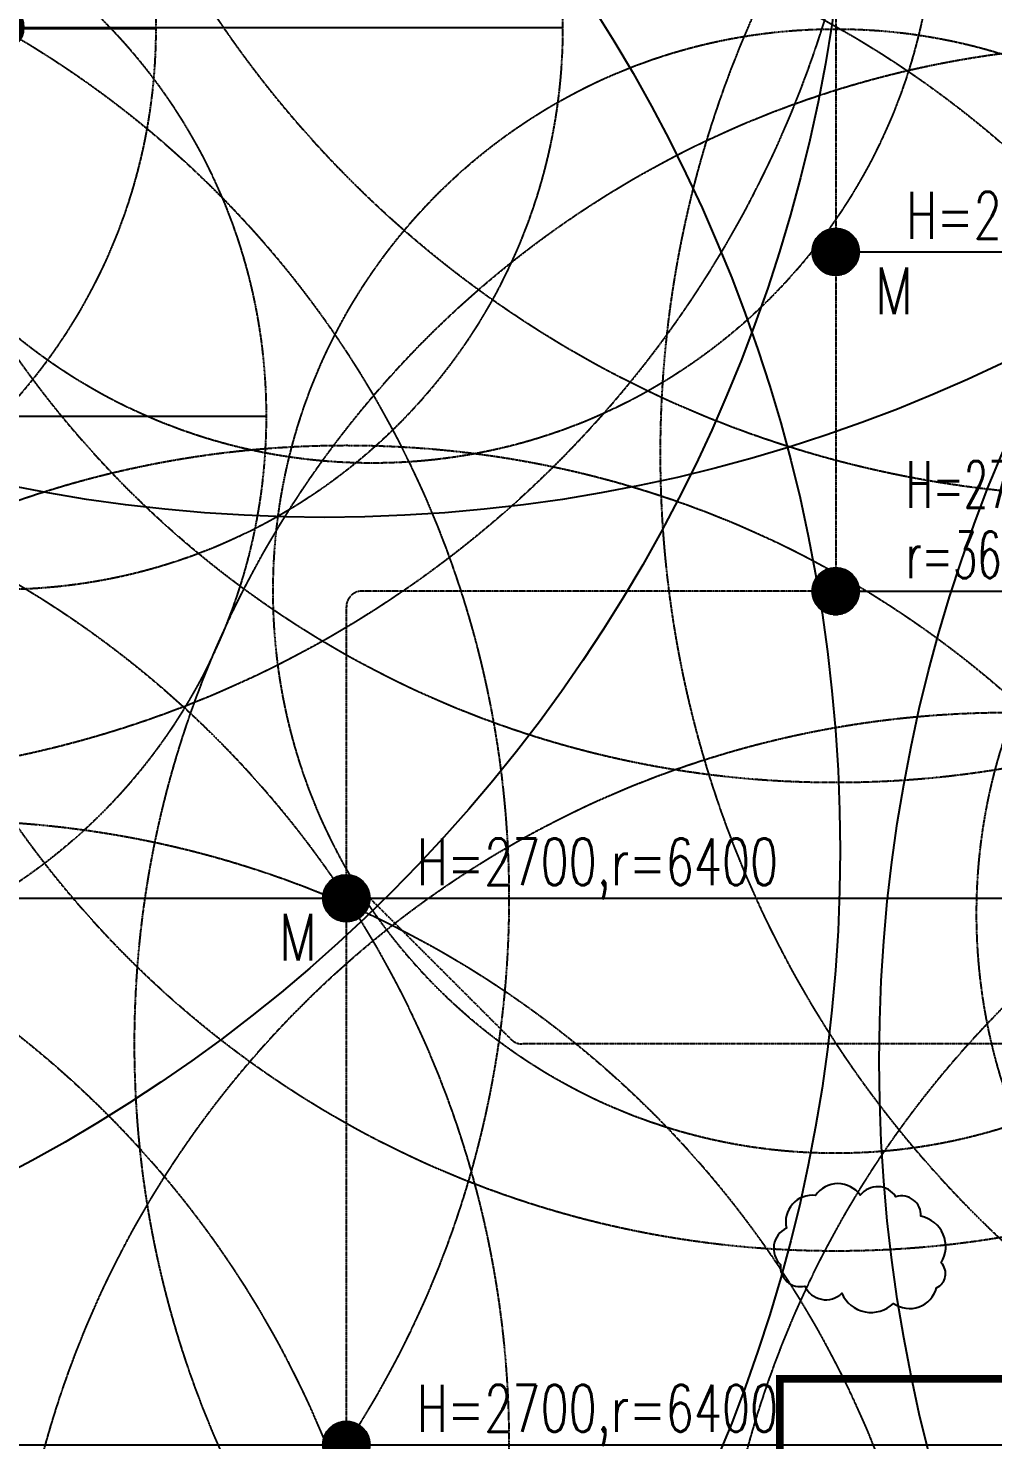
# Model space of a CAD drawing. Header units: millimetres. Extents: x 3825 to 176605, y 1457 to 56850.
# Drawn here: x 118749 to 124921, y 21385 to 30425 of the extents above; entities that cross this region are included whole.
import ezdxf
from ezdxf.enums import TextEntityAlignment as Align

# ---------------------------------------------------------------- set-up
doc = ezdxf.new("R2010")
doc.units = ezdxf.units.MM
doc.header["$LTSCALE"] = 0.2
for name, pattern in [('CENTER', [50.8, 31.75, -6.35, 6.35, -6.35]), ('HIDDEN2', [4.7625, 3.175, -1.5875]), ('PHANTOM', [63.5, 31.75, -6.35, 6.35, -6.35, 6.35, -6.35])]:
    doc.linetypes.add(name, pattern=pattern)
doc.layers.get('Defpoints').update_dxf_attribs({"color": 5})
for name, color, linetype in [('1_シンボル', 2, 'Continuous'), ('1_文字', 3, 'Continuous'), ('1_範囲円', 7, 'HIDDEN2'), ('1_配線_4', 1, 'CENTER'), ('1_電源区画', 4, 'Continuous')]:
    doc.layers.add(name, color=color, linetype=linetype)
doc.layers.add('1_追加変更', color=10, linetype='Continuous', plot=False)
doc.layers.add('kakure', color=5, linetype='Continuous', plot=False)
doc.styles.get("Standard").update_dxf_attribs({"font": 'simplex.shx', "width": 0.8, "bigfont": 'extfont2.shx'})
pattern_1 = [(0, (-30500, -18700), (0, 3.175), [])]

# ---------------------------------------------------------------- blocks, each defined once
blk = doc.blocks.new('2_非常照明_埋込中天井（H2700R6400）')
at = {"layer": '1_シンボル', "linetype": 'ByBlock'}
h = blk.add_hatch(dxfattribs=at)
h.set_pattern_fill('LINE', color=256, style=0)
h.set_pattern_definition(pattern_1)
edge = h.paths.add_edge_path()
edge.add_arc((0, 0), 150, 0, 360)
blk.add_circle((0, 0), 150, dxfattribs=at)
at = {"layer": '1_範囲円'}
blk.add_circle((0, 0), 6400, dxfattribs=at)
at = {"layer": 'kakure'}
blk.add_line((0, 0), (6400, 0), dxfattribs=at)
at = {"layer": 'kakure', "width": 0.7}
blk.add_text('H=2700,r=6400', height=300, dxfattribs=at).set_placement((450.7, 232.9), align=Align.MIDDLE_LEFT)
blk = doc.blocks.new('2_非常照明_埋込中天井（H3000R6900）')
at = {"layer": '1_範囲円'}
blk.add_circle((0, 0), 6900, dxfattribs=at)
blk = doc.blocks.new('2_非常照明_埋込低天井（H2700R3600）')
at = {"layer": '1_シンボル', "linetype": 'ByBlock'}
h = blk.add_hatch(dxfattribs=at)
h.set_pattern_fill('LINE', color=256, style=0)
h.set_pattern_definition(pattern_1)
edge = h.paths.add_edge_path()
edge.add_arc((0, 0), 150, 0, 360)
blk.add_circle((0, 0), 150, dxfattribs=at)
at = {"layer": '1_範囲円'}
blk.add_circle((0, 0), 3600, dxfattribs=at)
at = {"layer": 'kakure'}
blk.add_line((0, 0), (3600, 0), dxfattribs=at)
at = {"layer": 'kakure', "width": 0.6}
for s, p in [('H=2700,', (450.7, 682.9)), ('r=3600', (450.7, 232.9))]:
    blk.add_text(s, height=300, dxfattribs=at).set_placement(p, align=Align.MIDDLE_LEFT)

msp = doc.modelspace()

# ---------------------------------------------------------------- linework, layer by layer
at = {"layer": '1_追加変更'}
msp.add_lwpolyline([(123562.9, 22507, 0.520567), (123718.9, 22369.5, 0.520567), (123955.4, 22323.1, 0.520567), (124286.2, 22258.2, 0.520567), (124561.2, 22358.2, 0.520567), (124591.2, 22518.1, 0.520567), (124462, 22816.2, 0.520567), (124301.6, 22941.5, 0.520567), (124073.6, 22951.4, 0.520567), (123786.5, 22950, 0.520567), (123601.4, 22740.9, 0.520567)], format="xyb", close=True, dxfattribs=at)
at = {"layer": '1_配線_4'}
for p, q in [((123916, 31843.5), (123916, 29143.5)), ((123916, 28843.5), (123916, 26970)), ((123766, 26820), (120884.4, 26820)), ((120784.4, 25003.8), (120784.4, 26720)), ((115575, 24853.8), (120634.4, 24853.8)), ((120934.4, 24853.8), (121839.2, 23949.1)), ((120784.4, 21503.8), (120784.4, 24703.8)), ((125679.1, 23919.8), (121909.9, 23919.8))]:
    msp.add_line(p, q, dxfattribs=at)
for centre, start, end in [((120884.4, 26720), 90, 180), ((121909.9, 24019.8), 225, 270)]:
    msp.add_arc(centre, 100, start, end, dxfattribs=at)
at = {"layer": '1_電源区画', "linetype": 'PHANTOM', "const_width": 50}
msp.add_lwpolyline([(122158.2, 20524.9), (123558.2, 20524.9), (123558.2, 21774.9), (130918, 21774.9), (130918, 14724.9)], dxfattribs=at)
at = {"layer": 'Defpoints'}
for centre in [(134195, 37510), (120645, 37292.5), (114006.3, 31967.1), (113944.1, 25159.2), (134195, 23810)]:
    msp.add_circle(centre, 10000, dxfattribs=at)

# ---------------------------------------------------------------- block references
at = {"layer": '1_シンボル'}
for name, p in [('2_非常照明_埋込中天井（H3000R6900）', (114006.3, 36217.1)), ('2_非常照明_埋込中天井（H3000R6900）', (125695, 34325.9)), ('2_非常照明_埋込中天井（H3000R6900）', (117249.8, 32515)), ('2_非常照明_埋込中天井（H2700R6400）', (123916, 31993.5)), ('2_非常照明_埋込中天井（H2700R6400）', (123916, 28993.5)), ('2_非常照明_埋込低天井（H2700R3600）', (120949.8, 31240)), ('2_非常照明_埋込中天井（H3000R6900）', (129695, 27699.5)), ('2_非常照明_埋込低天井（H2700R3600）', (115964.8, 30423.7)), ('2_非常照明_埋込低天井（H2700R3600）', (118568.5, 30430)), ('2_非常照明_埋込低天井（H2700R3600）', (116671, 27940.5)), ('2_非常照明_埋込中天井（H2700R6400）', (115425, 24853.8)), ('2_非常照明_埋込中天井（H2700R6400）', (120784.4, 24853.8)), ('2_非常照明_埋込低天井（H2700R3600）', (123916, 26820)), ('2_非常照明_埋込中天井（H2700R6400）', (125829.1, 23919.8)), ('2_非常照明_埋込低天井（H2700R3600）', (128418, 24753.9)), ('2_非常照明_埋込中天井（H2700R6400）', (115425, 21353.8)), ('2_非常照明_埋込中天井（H2700R6400）', (120784.4, 21353.8)), ('2_非常照明_埋込中天井（H2700R6400）', (125027.8, 19643.2)), ('2_非常照明_埋込中天井（H2700R6400）', (129527.8, 19643.2)), ('2_非常照明_埋込中天井（H2700R6400）', (114720.8, 18951.5)), ('2_非常照明_埋込中天井（H2700R6400）', (118220.8, 18951.5))]:
    msp.add_blockref(name, p, dxfattribs=at)

# ---------------------------------------------------------------- texts
at = {"layer": '1_文字', "width": 0.8}
for p in [(124166, 28593.5), (120351.6, 24453.8)]:
    msp.add_text('M', height=300, dxfattribs=at).set_placement(p)

doc.saveas('drawing.dxf')
